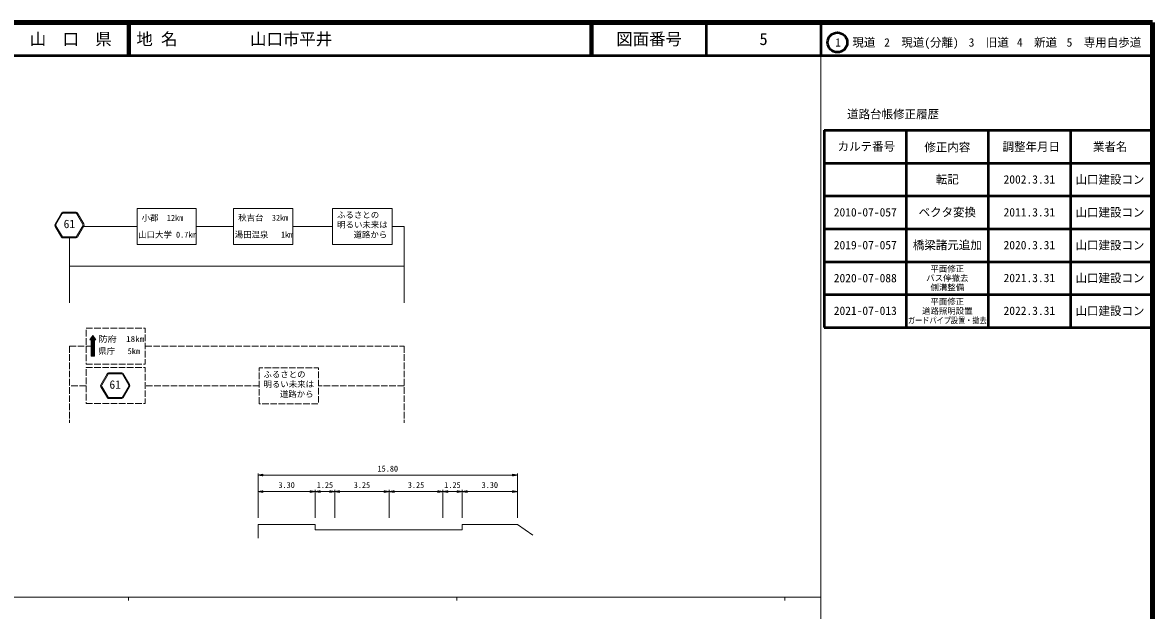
# Model space of a CAD drawing. Units: millimetres, scale not verified. Extents: x 40000 to 680000, y 20000 to 380000.
# Drawn here: x 335699 to 680000, y 201000 to 380000 of the extents above; entities that cross this region are included whole.
import ezdxf
from ezdxf.enums import TextEntityAlignment as Align

# ---------------------------------------------------------------- set-up
doc = ezdxf.new("R2010")
doc.units = ezdxf.units.MM
doc.header["$LTSCALE"] = 1000
for name, color, linetype, lineweight in [('M-BGD', 7, 'Continuous', 13), ('M-STR-HTXT', 7, 'Continuous', 13), ('M-STR-STRC', 7, 'Continuous', 13), ('M-TTL', 2, 'Continuous', 140), ('M-TTL-BAND', 7, 'Continuous', 13), ('M-TTL-FRAM', 2, 'Continuous', 50), ('M-TTL-LINE', 7, 'Continuous', 50)]:
    doc.layers.add(name, color=color, linetype=linetype, lineweight=lineweight)
doc.layers.add('M-TTL-TXT', color=7, linetype='Continuous')
doc.styles.add('ＭＳ ゴシック', font='')
doc.styles.get('ＭＳ ゴシック').set_extended_font_data('MS Gothic')

msp = doc.modelspace()

# ---------------------------------------------------------------- linework, layer by layer
at = {"layer": 'M-BGD'}
msp.add_lwpolyline([(407457, 223011), (407457, 227202), (424858, 227202), (424858, 225497), (469638, 225497), (469638, 227202), (486541, 227202), (491193, 223881)], dxfattribs=at)
at = {"layer": 'M-STR-HTXT'}
for p, q in [((407457, 229202), (407457, 242702)), ((407457, 242202), (408957, 242452)), ((407457, 242202), (408957, 241952)), ((407457, 242202), (408957, 242202)), ((408957, 242252), (407757, 242252)), ((408957, 242152), (407757, 242152)), ((408057, 242302), (408957, 242302)), ((408057, 242102), (408957, 242102)), ((408957, 242352), (408357, 242352)), ((408957, 242052), (408357, 242052)), ((408657, 242402), (408957, 242402)), ((408657, 242002), (408957, 242002)), ((408957, 241952), (408957, 242452)), ((408957, 242202), (424858, 242202)), ((424858, 242202), (430806, 242202)), ((430806, 242202), (447425, 242202)), ((447425, 242202), (463761, 242202)), ((463761, 242202), (469638, 242202)), ((469638, 242202), (485041, 242202)), ((486541, 242202), (485041, 242452)), ((485041, 242452), (485041, 241952)), ((485341, 242402), (485041, 242402)), ((485041, 242352), (485641, 242352)), ((485941, 242302), (485041, 242302)), ((485041, 242252), (486241, 242252)), ((486541, 242202), (485041, 241952)), ((486541, 242202), (485041, 242202)), ((485041, 242152), (486241, 242152)), ((485941, 242102), (485041, 242102)), ((485041, 242052), (485641, 242052)), ((485341, 242002), (485041, 242002)), ((486541, 229202), (486541, 242702)), ((424858, 229202), (424858, 237702)), ((430806, 229202), (430806, 237702)), ((447425, 229202), (447425, 237702)), ((463761, 229202), (463761, 237702)), ((469638, 229202), (469638, 237702)), ((407457, 237202), (408957, 237452)), ((407457, 237202), (408957, 236952)), ((407457, 237202), (408957, 237202)), ((408957, 237252), (407757, 237252)), ((408957, 237152), (407757, 237152)), ((408057, 237302), (408957, 237302)), ((408057, 237102), (408957, 237102)), ((408957, 237352), (408357, 237352)), ((408957, 237052), (408357, 237052)), ((408657, 237402), (408957, 237402)), ((408657, 237002), (408957, 237002)), ((408957, 236952), (408957, 237452)), ((408957, 237202), (423358, 237202)), ((424858, 237202), (423358, 237452)), ((423358, 237452), (423358, 236952)), ((423658, 237402), (423358, 237402)), ((423358, 237352), (423958, 237352)), ((424258, 237302), (423358, 237302)), ((423358, 237252), (424558, 237252)), ((424858, 237202), (423358, 236952)), ((424858, 237202), (423358, 237202)), ((423358, 237152), (424558, 237152)), ((424258, 237102), (423358, 237102)), ((423358, 237052), (423958, 237052)), ((423658, 237002), (423358, 237002)), ((424858, 237202), (426358, 237452)), ((424858, 237202), (426358, 236952)), ((424858, 237202), (426358, 237202)), ((426358, 237252), (425158, 237252)), ((426358, 237152), (425158, 237152)), ((425458, 237302), (426358, 237302)), ((425458, 237102), (426358, 237102)), ((426358, 237352), (425758, 237352)), ((426358, 237052), (425758, 237052)), ((426058, 237402), (426358, 237402)), ((426058, 237002), (426358, 237002)), ((426358, 236952), (426358, 237452)), ((426358, 237202), (429306, 237202)), ((430806, 237202), (429306, 237452)), ((429306, 237452), (429306, 236952)), ((429606, 237402), (429306, 237402)), ((429306, 237352), (429906, 237352)), ((430206, 237302), (429306, 237302)), ((429306, 237252), (430506, 237252)), ((430806, 237202), (429306, 236952)), ((430806, 237202), (429306, 237202)), ((429306, 237152), (430506, 237152)), ((430206, 237102), (429306, 237102)), ((429306, 237052), (429906, 237052)), ((429606, 237002), (429306, 237002)), ((430806, 237202), (432306, 237452)), ((430806, 237202), (432306, 236952)), ((430806, 237202), (432306, 237202)), ((432306, 237252), (431106, 237252)), ((432306, 237152), (431106, 237152)), ((431406, 237302), (432306, 237302)), ((431406, 237102), (432306, 237102)), ((432306, 237352), (431706, 237352)), ((432306, 237052), (431706, 237052)), ((432006, 237402), (432306, 237402)), ((432006, 237002), (432306, 237002)), ((432306, 236952), (432306, 237452)), ((432306, 237202), (445925, 237202)), ((447425, 237202), (445925, 237452)), ((445925, 237452), (445925, 236952)), ((446225, 237402), (445925, 237402)), ((445925, 237352), (446525, 237352)), ((446825, 237302), (445925, 237302)), ((445925, 237252), (447125, 237252)), ((447425, 237202), (445925, 236952)), ((447425, 237202), (445925, 237202)), ((445925, 237152), (447125, 237152)), ((446825, 237102), (445925, 237102)), ((445925, 237052), (446525, 237052)), ((446225, 237002), (445925, 237002)), ((447425, 237202), (448925, 237452)), ((447425, 237202), (448925, 236952)), ((447425, 237202), (448925, 237202)), ((448925, 237252), (447725, 237252)), ((448925, 237152), (447725, 237152)), ((448025, 237302), (448925, 237302)), ((448025, 237102), (448925, 237102)), ((448925, 237352), (448325, 237352)), ((448925, 237052), (448325, 237052)), ((448625, 237402), (448925, 237402)), ((448625, 237002), (448925, 237002)), ((448925, 236952), (448925, 237452)), ((448925, 237202), (462261, 237202)), ((463761, 237202), (462261, 237452)), ((462261, 237452), (462261, 236952)), ((462561, 237402), (462261, 237402)), ((462261, 237352), (462861, 237352)), ((463161, 237302), (462261, 237302)), ((462261, 237252), (463461, 237252)), ((463761, 237202), (462261, 236952)), ((463761, 237202), (462261, 237202)), ((462261, 237152), (463461, 237152)), ((463161, 237102), (462261, 237102)), ((462261, 237052), (462861, 237052)), ((462561, 237002), (462261, 237002)), ((463761, 237202), (465261, 237452)), ((463761, 237202), (465261, 236952)), ((463761, 237202), (465261, 237202)), ((465261, 237252), (464061, 237252)), ((465261, 237152), (464061, 237152)), ((464361, 237302), (465261, 237302)), ((464361, 237102), (465261, 237102)), ((465261, 237352), (464661, 237352)), ((465261, 237052), (464661, 237052)), ((464961, 237402), (465261, 237402)), ((464961, 237002), (465261, 237002)), ((465261, 236952), (465261, 237452)), ((465261, 237202), (468138, 237202)), ((469638, 237202), (468138, 237452)), ((468138, 237452), (468138, 236952)), ((468438, 237402), (468138, 237402)), ((468138, 237352), (468738, 237352)), ((469038, 237302), (468138, 237302)), ((468138, 237252), (469338, 237252)), ((469638, 237202), (468138, 236952)), ((469638, 237202), (468138, 237202)), ((468138, 237152), (469338, 237152)), ((469038, 237102), (468138, 237102)), ((468138, 237052), (468738, 237052)), ((468438, 237002), (468138, 237002)), ((469638, 237202), (471138, 237452)), ((469638, 237202), (471138, 236952)), ((469638, 237202), (471138, 237202)), ((471138, 237252), (469938, 237252)), ((471138, 237152), (469938, 237152)), ((470238, 237302), (471138, 237302)), ((470238, 237102), (471138, 237102)), ((471138, 237352), (470538, 237352)), ((471138, 237052), (470538, 237052)), ((470838, 237402), (471138, 237402)), ((470838, 237002), (471138, 237002)), ((471138, 236952), (471138, 237452)), ((471138, 237202), (485041, 237202)), ((486541, 237202), (485041, 237452)), ((485041, 237452), (485041, 236952)), ((485341, 237402), (485041, 237402)), ((485041, 237352), (485641, 237352)), ((485941, 237302), (485041, 237302)), ((485041, 237252), (486241, 237252)), ((486541, 237202), (485041, 236952)), ((486541, 237202), (485041, 237202)), ((485041, 237152), (486241, 237152)), ((485941, 237102), (485041, 237102)), ((485041, 237052), (485641, 237052)), ((485341, 237002), (485041, 237002))]:
    msp.add_line(p, q, dxfattribs=at)
at = {"layer": 'M-STR-STRC'}
for p, q in [((347519, 321986), (345588, 318643)), ((347779, 321836), (345848, 318493)), ((352137, 321854), (354095, 318527)), ((352395, 322006), (354354, 318680)), ((388584, 323372), (370568, 323372)), ((370568, 323372), (370568, 312447)), ((388584, 312447), (388584, 323372)), ((418004, 323401), (399988, 323401)), ((399988, 323401), (399988, 312476)), ((418004, 312476), (418004, 323401)), ((448286, 323429), (430190, 323429)), ((430190, 323429), (430190, 312447)), ((448286, 312447), (448286, 323429)), ((345597, 317955), (347577, 314648)), ((345855, 318109), (347834, 314802)), ((354092, 318143), (352139, 314820)), ((354350, 317992), (352398, 314668)), ((354319, 317938), (370568, 317938)), ((388584, 317938), (399988, 317938)), ((418004, 317938), (430190, 317938)), ((448286, 317938), (451944, 317938)), ((451944, 317938), (451944, 294617)), ((349990, 314413), (349990, 294617)), ((349990, 314413), (349990, 311027)), ((370568, 312447), (388584, 312447)), ((399988, 312476), (418004, 312476)), ((430190, 312447), (448286, 312447)), ((451944, 305811), (349990, 305811)), ((355042, 286948), (355042, 286904)), ((356999, 286948), (355042, 286948)), ((355042, 286404), (355042, 284404)), ((359499, 286948), (357499, 286948)), ((361999, 286948), (359999, 286948)), ((364499, 286948), (362499, 286948)), ((366999, 286948), (364999, 286948)), ((369499, 286948), (367499, 286948)), ((371999, 286948), (369999, 286948)), ((373058, 286948), (372499, 286948)), ((373058, 285507), (373058, 286948)), ((355042, 283904), (355042, 281904)), ((357093, 284696), (356207, 283421)), ((356592, 283421), (356207, 283421)), ((356222, 283421), (356213, 283430)), ((356363, 283421), (356271, 283513)), ((356282, 283421), (357283, 284422)), ((356505, 283421), (356329, 283596)), ((356359, 283640), (357225, 284505)), ((357593, 282474), (356387, 283680)), ((356423, 283421), (357341, 284338)), ((357593, 282615), (356445, 283763)), ((357593, 282757), (356503, 283847)), ((357593, 282898), (356561, 283930)), ((356564, 283421), (357399, 284255)), ((356592, 283307), (357457, 284172)), ((356592, 283165), (357515, 284088)), ((356592, 283024), (357573, 284005)), ((356592, 282883), (357631, 283921)), ((356592, 282741), (357689, 283838)), ((356592, 282600), (357747, 283754)), ((356592, 282458), (357805, 283671)), ((356592, 283421), (356592, 278386)), ((357593, 282332), (356592, 283334)), ((356592, 282317), (357593, 283318)), ((357593, 282191), (356592, 283192)), ((356592, 282175), (357593, 283177)), ((357593, 282049), (356592, 283051)), ((356592, 282034), (357593, 283035)), ((357593, 281908), (356592, 282909)), ((356592, 281893), (357593, 282894)), ((357593, 281767), (356592, 282768)), ((356592, 281751), (357593, 282752)), ((357593, 281625), (356592, 282626)), ((356592, 281610), (357593, 282611)), ((357593, 281484), (356592, 282485)), ((356592, 281468), (357593, 282470)), ((357593, 281342), (356592, 282344)), ((356592, 281327), (357593, 282328)), ((357593, 283039), (356619, 284014)), ((357593, 283181), (356677, 284097)), ((356681, 284103), (357167, 284589)), ((357593, 283322), (356735, 284181)), ((357636, 283421), (356793, 284264)), ((357778, 283421), (356851, 284348)), ((357919, 283421), (356909, 284431)), ((357791, 283690), (356967, 284515)), ((357003, 284566), (357109, 284672)), ((357469, 284154), (357025, 284598)), ((357147, 284617), (357083, 284681)), ((357093, 284696), (357978, 283421)), ((357593, 283421), (357593, 278386)), ((357593, 283421), (357978, 283421)), ((357696, 283421), (357863, 283587)), ((357837, 283421), (357921, 283504)), ((373058, 283007), (373058, 285007)), ((373058, 280507), (373058, 282507)), ((349990, 281485), (349990, 279485)), ((349990, 281485), (351990, 281485)), ((349990, 278985), (349990, 276985)), ((352490, 281485), (354490, 281485)), ((354990, 281485), (356990, 281485)), ((355042, 281404), (355042, 279404)), ((355042, 278904), (355042, 276904)), ((357593, 281201), (356592, 282202)), ((356592, 281185), (357593, 282187)), ((357593, 281059), (356592, 282061)), ((356592, 281044), (357593, 282045)), ((357593, 280918), (356592, 281919)), ((356592, 280903), (357593, 281904)), ((357593, 280777), (356592, 281778)), ((356592, 280761), (357593, 281762)), ((357593, 280635), (356592, 281636)), ((356592, 280620), (357593, 281621)), ((357593, 280494), (356592, 281495)), ((356592, 280478), (357593, 281480)), ((357593, 280352), (356592, 281354)), ((356592, 280337), (357593, 281338)), ((357593, 280211), (356592, 281212)), ((356592, 280195), (357593, 281197)), ((357593, 280069), (356592, 281071)), ((356592, 280054), (357593, 281055)), ((357593, 279928), (356592, 280929)), ((356592, 279913), (357593, 280914)), ((357593, 279786), (356592, 280788)), ((356592, 279771), (357593, 280773)), ((357593, 279645), (356592, 280646)), ((356592, 279630), (357593, 280631)), ((357593, 279504), (356592, 280505)), ((356592, 279488), (357593, 280490)), ((357593, 279362), (356592, 280363)), ((356592, 279347), (357593, 280348)), ((357593, 279221), (356592, 280222)), ((356592, 279206), (357593, 280207)), ((357593, 279079), (356592, 280081)), ((356592, 279064), (357593, 280065)), ((357593, 278938), (356592, 279939)), ((356592, 278923), (357593, 279924)), ((357593, 278796), (356592, 279798)), ((356592, 278781), (357593, 279783)), ((357593, 278655), (356592, 279656)), ((356592, 278640), (357593, 279641)), ((357593, 278514), (356592, 279515)), ((356592, 278498), (357593, 279500)), ((357580, 278386), (356592, 279373)), ((357438, 278386), (356592, 279232)), ((357297, 278386), (356592, 279091)), ((357155, 278386), (356592, 278949)), ((356621, 278386), (357593, 279358)), ((356762, 278386), (357593, 279217)), ((356904, 278386), (357593, 279075)), ((357045, 278386), (357593, 278934)), ((357490, 281485), (357593, 281485)), ((373058, 281485), (375058, 281485)), ((373058, 278007), (373058, 280007)), ((375558, 281485), (377558, 281485)), ((378058, 281485), (380058, 281485)), ((380558, 281485), (382558, 281485)), ((383058, 281485), (385058, 281485)), ((385558, 281485), (387558, 281485)), ((388058, 281485), (390058, 281485)), ((390558, 281485), (392558, 281485)), ((393058, 281485), (395058, 281485)), ((395558, 281485), (397558, 281485)), ((398058, 281485), (400058, 281485)), ((400558, 281485), (402558, 281485)), ((403058, 281485), (405058, 281485)), ((405558, 281485), (407558, 281485)), ((408058, 281485), (410058, 281485)), ((410558, 281485), (412558, 281485)), ((413058, 281485), (415058, 281485)), ((415558, 281485), (417558, 281485)), ((418058, 281485), (420058, 281485)), ((420558, 281485), (422558, 281485)), ((423058, 281485), (425058, 281485)), ((425558, 281485), (427558, 281485)), ((428058, 281485), (430058, 281485)), ((430558, 281485), (432558, 281485)), ((433058, 281485), (435058, 281485)), ((435558, 281485), (437558, 281485)), ((438058, 281485), (440058, 281485)), ((440558, 281485), (442558, 281485)), ((443058, 281485), (445058, 281485)), ((445558, 281485), (447558, 281485)), ((448058, 281485), (450058, 281485)), ((450558, 281485), (451944, 281485)), ((451944, 281485), (451944, 279485)), ((451944, 278985), (451944, 276985)), ((349990, 276485), (349990, 274485)), ((355042, 276404), (355042, 276023)), ((355042, 276023), (357042, 276023)), ((357014, 278386), (356592, 278808)), ((356872, 278386), (356592, 278666)), ((356731, 278386), (356592, 278525)), ((357593, 278386), (356592, 278386)), ((357187, 278386), (357593, 278793)), ((357328, 278386), (357593, 278651)), ((357470, 278386), (357593, 278510)), ((357542, 276023), (359542, 276023)), ((360042, 276023), (362042, 276023)), ((362542, 276023), (364542, 276023)), ((365042, 276023), (367042, 276023)), ((367542, 276023), (369542, 276023)), ((370042, 276023), (372042, 276023)), ((372542, 276023), (373058, 276023)), ((373058, 276023), (373058, 277507)), ((451944, 276485), (451944, 274485)), ((349990, 273985), (349990, 271985)), ((355042, 274955), (355042, 274912)), ((356999, 274955), (355042, 274955)), ((355042, 274412), (355042, 272412)), ((359499, 274955), (357499, 274955)), ((361476, 273070), (359545, 269727)), ((361736, 272919), (359805, 269577)), ((361999, 274955), (359999, 274955)), ((364499, 274955), (362499, 274955)), ((366999, 274955), (364999, 274955)), ((366094, 272937), (368052, 269611)), ((366352, 273090), (368311, 269763)), ((369499, 274955), (367499, 274955)), ((371999, 274955), (369999, 274955)), ((373058, 274955), (372499, 274955)), ((373058, 273515), (373058, 274955)), ((373058, 271015), (373058, 273015)), ((407829, 274821), (408905, 274821)), ((407829, 273896), (407829, 274821)), ((407829, 271396), (407829, 273396)), ((409405, 274821), (411405, 274821)), ((411905, 274821), (413905, 274821)), ((414405, 274821), (416405, 274821)), ((416905, 274821), (418905, 274821)), ((419405, 274821), (421405, 274821)), ((421905, 274821), (423905, 274821)), ((424405, 274821), (425845, 274821)), ((425845, 274821), (425845, 274261)), ((425845, 273761), (425845, 271761)), ((451944, 273985), (451944, 271985)), ((349990, 271485), (349990, 269485)), ((350042, 269358), (349990, 269358)), ((349990, 268985), (349990, 266985)), ((352542, 269358), (350542, 269358)), ((355042, 269358), (353042, 269358)), ((355042, 271912), (355042, 269912)), ((355042, 269412), (355042, 267412)), ((359554, 269039), (361534, 265732)), ((359811, 269193), (361791, 265886)), ((368049, 269227), (366096, 265904)), ((368307, 269075), (366355, 265752)), ((373058, 268515), (373058, 270515)), ((375329, 269358), (373329, 269358)), ((377829, 269358), (375829, 269358)), ((380329, 269358), (378329, 269358)), ((382829, 269358), (380829, 269358)), ((385329, 269358), (383329, 269358)), ((387829, 269358), (385829, 269358)), ((390329, 269358), (388329, 269358)), ((392829, 269358), (390829, 269358)), ((395329, 269358), (393329, 269358)), ((397829, 269358), (395829, 269358)), ((400329, 269358), (398329, 269358)), ((402829, 269358), (400829, 269358)), ((405329, 269358), (403329, 269358)), ((407829, 269358), (405829, 269358)), ((407829, 268896), (407829, 270896)), ((425845, 271261), (425845, 269261)), ((426944, 269358), (425845, 269358)), ((425845, 268761), (425845, 266761)), ((429444, 269358), (427444, 269358)), ((431944, 269358), (429944, 269358)), ((434444, 269358), (432444, 269358)), ((436944, 269358), (434944, 269358)), ((439444, 269358), (437444, 269358)), ((441944, 269358), (439944, 269358)), ((444444, 269358), (442444, 269358)), ((446944, 269358), (444944, 269358)), ((449444, 269358), (447444, 269358)), ((451944, 269358), (449944, 269358)), ((451944, 271485), (451944, 269485)), ((451944, 268985), (451944, 266985)), ((349990, 266485), (349990, 264485)), ((355042, 266912), (355042, 264912)), ((373058, 266015), (373058, 268015)), ((373058, 264031), (373058, 265515)), ((407829, 266396), (407829, 268396)), ((407829, 263896), (407829, 265896)), ((425845, 266261), (425845, 264261)), ((451944, 266485), (451944, 264485)), ((349990, 263985), (349990, 261985)), ((355042, 264412), (355042, 264031)), ((355042, 264031), (357042, 264031)), ((357542, 264031), (359542, 264031)), ((360042, 264031), (362042, 264031)), ((362542, 264031), (364542, 264031)), ((365042, 264031), (367042, 264031)), ((367542, 264031), (369542, 264031)), ((370042, 264031), (372042, 264031)), ((372542, 264031), (373058, 264031)), ((408210, 263896), (407829, 263896)), ((410710, 263896), (408710, 263896)), ((413210, 263896), (411210, 263896)), ((415710, 263896), (413710, 263896)), ((418210, 263896), (416210, 263896)), ((420710, 263896), (418710, 263896)), ((423210, 263896), (421210, 263896)), ((425710, 263896), (423710, 263896)), ((451944, 263985), (451944, 261985)), ((349990, 261485), (349990, 259485)), ((349990, 258985), (349990, 258164)), ((451944, 261485), (451944, 259485)), ((451944, 258985), (451944, 258164))]:
    msp.add_line(p, q, dxfattribs=at)
for points in [[(352020, 322256), (349956, 322239), (347892, 322239)], [(351987, 321956), (349959, 321939), (347928, 321939)], [(352023, 314430), (349990, 314413), (347954, 314413)], [(351983, 314730), (349987, 314713), (347992, 314713)], [(365977, 273340), (363913, 273323), (361849, 273323)], [(365944, 273039), (363916, 273023), (361884, 273023)], [(365980, 265514), (363947, 265497), (361911, 265497)], [(365940, 265813), (363944, 265797), (361949, 265797)]]:
    msp.add_lwpolyline(points, dxfattribs=at)
for centre, radius, start, end in [((347909, 321812), 427, 92.29572, 156.02366), ((347949, 321749), 191, 96.53703, 152.95737), ((351967, 321765), 191, 27.51575, 83.93609), ((352007, 321829), 427, 24.44946, 88.1774), ((346215, 318307), 711, 151.80974, 209.66878), ((346215, 318307), 412, 151.80974, 209.66878), ((353730, 318338), 412, 330.80435, 28.66338), ((353730, 318338), 711, 330.80435, 28.66338), ((348067, 315015), 612, 216.76349, 259.34701), ((348003, 314916), 203, 214.0004, 273.155), ((351970, 314933), 203, 267.31812, 326.47272), ((351905, 315031), 612, 281.12611, 323.70964), ((361866, 272896), 427, 92.29572, 156.02366), ((361906, 272833), 191, 96.53703, 152.95737), ((365924, 272849), 191, 27.51575, 83.93609), ((365964, 272913), 427, 24.44946, 88.1774), ((360172, 269391), 711, 151.80974, 209.66878), ((360172, 269391), 412, 151.80974, 209.66878), ((367686, 269422), 412, 330.80435, 28.66338), ((367686, 269422), 711, 330.80435, 28.66338), ((362024, 266098), 612, 216.76349, 259.34701), ((361960, 266000), 203, 214.0004, 273.155), ((365927, 266016), 203, 267.31812, 326.47272), ((365861, 266114), 612, 281.12611, 323.70964)]:
    msp.add_arc(centre, radius, start, end, dxfattribs=at)
at = {"layer": 'M-TTL'}
for p, q in [((680000, 380000), (40000, 380000)), ((680000, 20000), (680000, 380000))]:
    msp.add_line(p, q, dxfattribs=at)
at = {"layer": 'M-TTL-BAND'}
for p, q in [((579000, 20000), (579000, 370000)), ((40000, 205000), (579000, 205000)), ((368000, 205000), (368000, 204000)), ((468000, 205000), (468000, 204000)), ((568000, 205000), (568000, 204000))]:
    msp.add_line(p, q, dxfattribs=at)
at = {"layer": 'M-TTL-FRAM'}
for p, q in [((580000, 347197), (580000, 287197)), ((580000, 347197), (680000, 347197)), ((580000, 287197), (680000, 287197))]:
    msp.add_line(p, q, dxfattribs=at)
at = {"layer": 'M-TTL-LINE'}
for p, q in [((367750, 380000), (367750, 370000)), ((368250, 380000), (368250, 370000)), ((508747, 380000), (508747, 370000)), ((509247, 380000), (509247, 370000)), ((543997, 380000), (543997, 370000)), ((579000, 380000), (579000, 370000)), ((40000, 370000), (680000, 370000)), ((605000, 347197), (605000, 287197)), ((630000, 347197), (630000, 287197)), ((655000, 347197), (655000, 287197)), ((580000, 337197), (680000, 337197)), ((580000, 327197), (680000, 327197)), ((580000, 317197), (680000, 317197)), ((580000, 307197), (680000, 307197)), ((580000, 297197), (680000, 297197))]:
    msp.add_line(p, q, dxfattribs=at)
msp.add_circle((584031, 373958), 3000, dxfattribs=at)

# ---------------------------------------------------------------- texts
at = {"layer": 'M-STR-HTXT', "style": 'ＭＳ ゴシック'}
for s, p in [('15.80', (446999, 242702)), ('3.30', (416158, 237702)), ('1.25', (427832, 237702)), ('3.25', (439116, 237702)), ('3.25', (455593, 237702)), ('1.25', (466699, 237702)), ('3.30', (478089, 237702))]:
    msp.add_text(s, height=1833, dxfattribs=at).set_placement(p, align=Align.BOTTOM_CENTER)
at = {"layer": 'M-STR-STRC', "style": 'ＭＳ ゴシック'}
for s, height, p in [('小郡\u300012km', 1833, (371984, 319070)), ('秋吉台\u300032km', 1833, (401405, 319098)), ('ふるさとの', 1833, (431528, 319951)), ('61', 2566, (348213, 316647)), ('明るい未来は', 1833, (431552, 316963)), ('山口大学 0.7km', 1833, (370944, 313945)), ('湯田温泉 \u30001km', 1833, (400364, 313974)), ('道路から', 1833, (436552, 313951)), ('県庁 \u30005km', 1833, (358791, 278490)), ('ふるさとの', 1833, (409087, 271400)), ('61', 2566, (362169, 267731)), ('明るい未来は', 1833, (409111, 268412)), ('道路から', 1833, (414111, 265400))]:
    msp.add_text(s, height=height, dxfattribs=at).set_placement(p, align=Align.BOTTOM_LEFT)
at = {"layer": 'M-STR-STRC', "style": 'ＭＳ ゴシック', "width": 1.1}
msp.add_text('防府\u300018km', height=1833, dxfattribs=at).set_placement((358791, 282179), align=Align.BOTTOM_LEFT)
at = {"layer": 'M-TTL-TXT', "style": 'ＭＳ ゴシック'}
for s, height, p in [('山\u3000口\u3000県', 3666, (350375, 375000)), ('図面番号', 3666, (526622, 375000)), ('5', 3666, (561497, 375000)), ('1\u3000現道', 2566, (589448, 373958)), ('2\u3000現道(分離)', 2566, (609619, 373958)), ('3\u3000旧道', 2566, (630121, 373958)), ('4\u3000新道', 2566, (644824, 373958)), ('5\u3000専用自歩道', 2566, (665228, 373958)), ('道路台帳修正履歴', 2566, (600968, 352113)), ('カルテ番号', 2566, (592839, 342277)), ('修正内容', 2566, (617509, 342023)), ('調整年月日', 2566, (643089, 342197)), ('業者名', 2566, (667134, 342197)), ('転記', 2566, (617500, 332245)), ('2002.3.31', 2566, (642500, 332245)), ('山口建設コン', 2566, (667077, 332189)), ('ベクタ変換', 2566, (617500, 322245)), ('山口建設コン', 2566, (667077, 322189)), ('2010-07-057', 2566, (592500, 322245)), ('2011.3.31', 2566, (642500, 322245)), ('2019-07-057', 2566, (592500, 312245)), ('橋梁諸元追加', 2566, (617500, 312245)), ('2020.3.31', 2566, (642500, 312245)), ('山口建設コン', 2566, (667077, 312189)), ('2020-07-088', 2566, (592500, 302197)), ('バス停撤去', 1833, (617500, 302197)), ('平面修正', 1833, (617500, 305016)), ('2021.3.31', 2566, (642500, 302245)), ('山口建設コン', 2566, (667077, 302189)), ('側溝整備', 1833, (617500, 299349)), ('平面修正', 1833, (617500, 295060)), ('2021-07-013', 2566, (592500, 292245)), ('道路照明設置', 1833, (617500, 292197)), ('2022.3.31', 2566, (642500, 292245)), ('山口建設コン', 2566, (667077, 292189))]:
    msp.add_text(s, height=height, dxfattribs=at).set_placement(p, align=Align.MIDDLE_CENTER)
for s, p in [('地 名', (370380, 375000)), ('山口市平井', (405024, 375000))]:
    msp.add_text(s, height=3666, dxfattribs=at).set_placement(p, align=Align.MIDDLE_LEFT)
at = {"layer": 'M-TTL-TXT', "style": 'ＭＳ ゴシック', "width": 0.85}
msp.add_text('ガードパイプ設置・撤去', height=1833, dxfattribs=at).set_placement((617500, 289317), align=Align.MIDDLE_CENTER)

doc.saveas('drawing.dxf')
